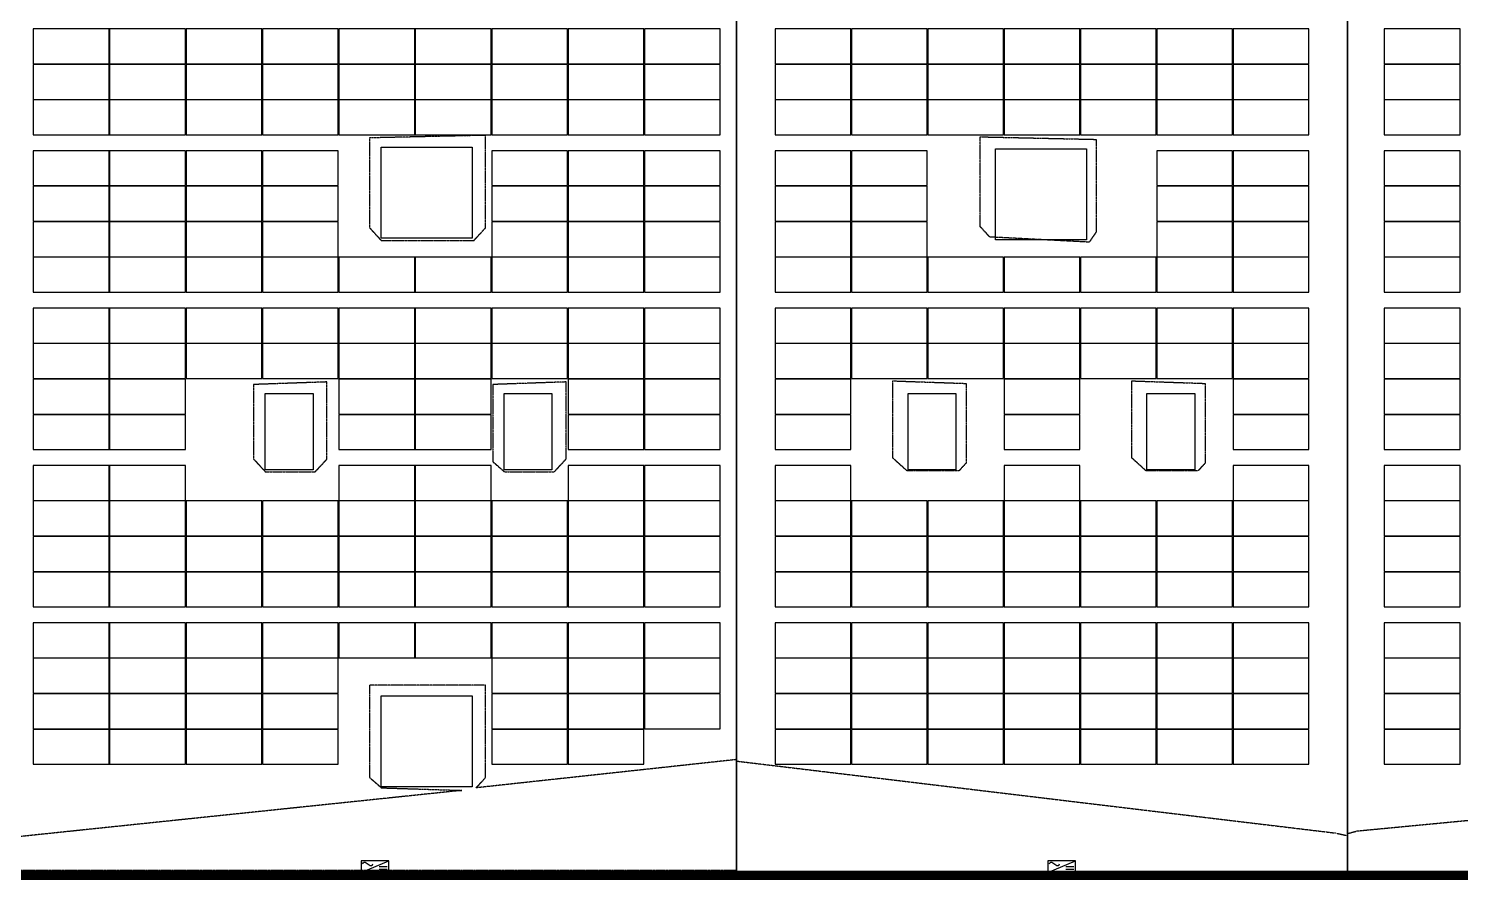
# Model space of a CAD drawing. Header units: millimetres. Extents: x -330863 to 383137, y -246038 to 314990.
# Drawn here: x -436 to 44547, y -129653 to -103141 of the extents above; entities that cross this region are included whole.
import ezdxf

# ---------------------------------------------------------------- set-up
doc = ezdxf.new("R2010")
doc.units = ezdxf.units.MM
doc.linetypes.add('DASHED', pattern=[1.524, 1.27, -0.254])
doc.linetypes.add('HIDDEN', pattern=[0.375, 0.25, -0.125])
for name, color, linetype in [('-建筑轮廓线', 7, 'Continuous'), ('GREEN', 85, 'Continuous'), ('单元区域外轮廓', 7, 'ByLayer'), ('屋脊线', 7, 'ByLayer'), ('组件', 7, 'ByLayer'), ('逆变器', 7, 'ByLayer'), ('阴影', 8, 'DASHED'), ('障碍物', 7, 'ByLayer')]:
    doc.layers.add(name, color=color, linetype=linetype)
doc.layers.add('X消防车道', color=6, linetype='HIDDEN', lineweight=18)

# ---------------------------------------------------------------- blocks, each defined once
blk = doc.blocks.new('*U0')
at = {"layer": '单元区域外轮廓', "color": 2}
for points in [[(-82800, -129651, 10100), (65100, -129651, 10100), (65100, -145849, 10100), (-82800, -145849, 10100)], [(-82800, -129651, 10700), (65100, -129651, 10700), (65100, -145849, 10700), (-82800, -145849, 10700)]]:
    blk.add_polyline3d(points, close=True, dxfattribs=at)
at = {"flags": 1}
for tag in ['unit_id', 'unit_name', 'parapet_height', 'ground_elevation', 'is_enable_parapet']:
    blk.add_attdef(tag, (0, 0), '', height=2.5, dxfattribs=at)
blk = doc.blocks.new('*U5')
at = {"layer": '单元区域外轮廓', "color": 2}
for points in [[(-88500, 145849, 10100), (88500, 145849, 10100), (88500, -93851, 10100), (64900, -93851, 10100), (64901, -129651, 10100), (-82500, -129651, 10100), (-82500, -112951, 10100), (-88500, -112951, 10100), (-88500, 145849, 10100)], [(-88500, 145849, 10600), (88500, 145849, 10600), (88500, -93851, 10600), (64900, -93851, 10600), (64901, -129651, 10600), (-82500, -129651, 10600), (-82500, -112951, 10600), (-88500, -112951, 10600), (-88500, 145849, 10600)]]:
    blk.add_polyline3d(points, close=True, dxfattribs=at)
at = {"flags": 1}
for tag in ['unit_id', 'unit_name', 'parapet_height', 'ground_elevation', 'is_enable_parapet']:
    blk.add_attdef(tag, (0, 0), '', height=2.5, dxfattribs=at)
blk = doc.blocks.new('*U6')
at = {"layer": '屋脊线', "color": 30}
for p, q in [((21804, -129651, 8900), (21800, 145849, 8900)), ((41004, -129651, 10100), (41000, 145849, 10100)), ((-796, -129651, 10100), (21804, -129651, 8900)), ((21804, -129651, 8900), (41004, -129651, 10100)), ((41004, -129651, 10100), (64901, -129651, 8900))]:
    blk.add_line(p, q, dxfattribs=at)
at = {"flags": 1}
for tag in ['unit_id', 'unit_name']:
    blk.add_attdef(tag, (0, 0), '', height=2.5, dxfattribs=at)
blk = doc.blocks.new('*U32', base_point=(43.5, 18.1))
at = {"color": 0}
for p, q in [((0, 0), (87, 36.1)), ((56.7, 18.2), (81.7, 18.2)), ((56.7, 9.6), (81.7, 9.6))]:
    blk.add_line(p, q, dxfattribs=at)
blk.add_lwpolyline([(0, 0), (87, 0), (87, 36.1), (0, 36.1)], close=True, dxfattribs=at)
blk.add_lwpolyline([(4.7, 27, -0.6815), (15.8, 30.2), (25.5, 23.7, 0.6815), (36.6, 27)], format="xyb", dxfattribs=at)
blk = doc.blocks.new('*U39', base_point=(43.5, 18.1))
at = {"color": 0}
for p, q in [((0, 0), (87, 36.1)), ((56.7, 18.2), (81.7, 18.2)), ((56.7, 9.6), (81.7, 9.6))]:
    blk.add_line(p, q, dxfattribs=at)
blk.add_lwpolyline([(0, 0), (87, 0), (87, 36.1), (0, 36.1)], close=True, dxfattribs=at)
blk.add_lwpolyline([(4.7, 27, -0.6815), (15.8, 30.2), (25.5, 23.7, 0.6815), (36.6, 27)], format="xyb", dxfattribs=at)
blk = doc.blocks.new('*U218')
at = {"layer": '障碍物', "color": 1}
blk.add_polyline3d([(7000, -114601, 10), (8500, -114601, 10), (8500, -117001, 10), (7000, -117001, 10)], close=True, dxfattribs=at)
at = {"flags": 1}
for tag in ['height', 'shape']:
    blk.add_attdef(tag, (0, 0), '', height=2.5, dxfattribs=at)
blk = doc.blocks.new('*U219')
at = {"layer": '障碍物', "color": 1}
blk.add_polyline3d([(14500, -114601, 10), (16000, -114601, 10), (16000, -117001, 10), (14500, -117001, 10)], close=True, dxfattribs=at)
at = {"flags": 1}
for tag in ['height', 'shape']:
    blk.add_attdef(tag, (0, 0), '', height=2.5, dxfattribs=at)
blk = doc.blocks.new('*U243')
at = {"layer": '障碍物', "color": 1}
blk.add_polyline3d([(10640, -106868, 10), (13500, -106868, 10), (13500, -109729, 10), (10640, -109729, 10)], close=True, dxfattribs=at)
at = {"flags": 1}
for tag in ['height', 'shape']:
    blk.add_attdef(tag, (0, 0), '', height=2.5, dxfattribs=at)
blk = doc.blocks.new('*U244')
at = {"layer": '障碍物', "color": 1}
blk.add_polyline3d([(10640, -124108, 10), (13500, -124108, 10), (13500, -126969, 10), (10640, -126969, 10)], close=True, dxfattribs=at)
at = {"flags": 1}
for tag in ['height', 'shape']:
    blk.add_attdef(tag, (0, 0), '', height=2.5, dxfattribs=at)
blk = doc.blocks.new('*U276')
at = {"layer": '障碍物', "color": 1}
blk.add_polyline3d([(27200, -114601, 10), (28700, -114601, 10), (28700, -117001, 10), (27200, -117001, 10)], close=True, dxfattribs=at)
at = {"flags": 1}
for tag in ['height', 'shape']:
    blk.add_attdef(tag, (0, 0), '', height=2.5, dxfattribs=at)
blk = doc.blocks.new('*U277')
at = {"layer": '障碍物', "color": 1}
blk.add_polyline3d([(34700, -114601, 10), (36200, -114601, 10), (36200, -117001, 10), (34700, -117001, 10)], close=True, dxfattribs=at)
at = {"flags": 1}
for tag in ['height', 'shape']:
    blk.add_attdef(tag, (0, 0), '', height=2.5, dxfattribs=at)
blk = doc.blocks.new('*U285')
at = {"layer": '障碍物', "color": 1}
blk.add_polyline3d([(29941, -106921, 10), (32802, -106921, 10), (32802, -109782, 10), (29941, -109782, 10)], close=True, dxfattribs=at)
at = {"flags": 1}
for tag in ['height', 'shape']:
    blk.add_attdef(tag, (0, 0), '', height=2.5, dxfattribs=at)
blk = doc.blocks.new('*U19')
at = {"layer": '组件', "color": 0}
blk.add_polyline3d([(0, 0, 0), (0, 109.6, 0), (-238.1, 109.6, 11.9), (-238.1, 0, 11.9)], close=True, dxfattribs=at)
at = {"flags": 1}
for tag in ['mounting-hole-spacing1', 'mounting-hole-spacing2', 'module-material', 'vmpo', 'voco', 'silicon-material', 'panel-length', 'panel-width', 'panel-height', 'userid', 'theme', 'note', 'name', 'pmax', 'company-name', 'id', 'impo', 'isco']:
    blk.add_attdef(tag, (0, 0), '', height=2.5, dxfattribs=at)
blk = doc.blocks.new('*U17')
at = {"layer": '组件', "color": 0}
blk.add_polyline3d([(0, 0, 0), (0, -109.6, 0), (237.9, -109.6, 14.9), (237.9, 0, 14.9)], close=True, dxfattribs=at)
at = {"flags": 1}
for tag in ['mounting-hole-spacing1', 'mounting-hole-spacing2', 'module-material', 'vmpo', 'voco', 'silicon-material', 'panel-length', 'panel-width', 'panel-height', 'userid', 'theme', 'note', 'name', 'pmax', 'company-name', 'id', 'impo', 'isco']:
    blk.add_attdef(tag, (0, 0), '', height=2.5, dxfattribs=at)
blk = doc.blocks.new('*U15')
at = {"layer": '组件', "color": 0}
blk.add_polyline3d([(0, 0, 0), (0, 109.6, 0), (-238.1, 109.6, 12.6), (-238.1, 0, 12.6)], close=True, dxfattribs=at)
at = {"flags": 1}
for tag in ['mounting-hole-spacing1', 'mounting-hole-spacing2', 'module-material', 'vmpo', 'voco', 'silicon-material', 'panel-length', 'panel-width', 'panel-height', 'userid', 'theme', 'note', 'name', 'pmax', 'company-name', 'id', 'impo', 'isco']:
    blk.add_attdef(tag, (0, 0), '', height=2.5, dxfattribs=at)

msp = doc.modelspace()

# ---------------------------------------------------------------- hatches: boundary and pattern name
at = {"layer": 'GREEN', "linetype": 'Continuous'}
h = msp.add_hatch(dxfattribs=at)
h.set_pattern_fill('GRASS', color=256, scale=500, angle=-31.4877626, style=0)
h.set_pattern_definition([(58.512237358, (-1970228605.7, -2547630754.4), (-329.70684437, 1372.03681315), [264.58066, -1731.01015]), (13.51223736, (-1970228605.7, -2547630754.4), (-329.7070691, 1372.0377483), [264.58066, -1146.51615]), (103.51223736, (-1970228605.7, -2547630754.4), (-1372.0377483, -329.7070691), [264.58066, -1146.51615])])
h.paths.add_polyline_path([(67800.001, -145848.75), (67800.001, -144298.75, 0.414213562), (67300.001, -143798.75), (65100.001, -143798.75), (65100.001, -145848.75), (43475.001, -145848.75), (43475.001, -149448.75), (77300.001, -149448.75), (77300.001, -109680.123, 0.182677982), (75800.001, -113648.8), (75800.001, -145848.75)])
at = {"layer": 'X消防车道'}
h = msp.add_hatch(dxfattribs=at)
h.set_pattern_fill('DOTS', color=8, scale=1000, angle=-31.487838)
h.set_pattern_definition([(328.51216202, (-1970228605.7, -2547630934.4), (1506.0502845, 939.1527315), [0, -1587.5])])
h.paths.add_polyline_path([(-93210.319, -143669.982, 0.388696348), (-80260.509, -155528.75), (-29868.25, -155528.75, 0.072993423), (-27282.119, -155149.186), (-24812.542, -154408.313, -0.072993423), (-22226.411, -154028.75), (83399.933, -154028.75, -0.414215405), (92400, -163028.739), (92400.012, -173021.711), (96400.012, -173176.258), (96400, -163028.734, 0.414220327), (83399.684, -150028.75), (-22813.487, -150028.75, 0.072993423), (-25399.617, -150408.313), (-27869.195, -151149.186, -0.072993423), (-30455.326, -151528.75), (-80260.509, -151528.75, -0.388697685), (-89225.766, -143318.792), (-114666.763, 145381.208, -0.440198268), (-105701.506, 155171.25), (85999.681, 155171.25, -0.414210993), (94999.681, 146171.329, -0.141448111), (96999.681, 153099.453, 0.257670399), (85999.52, 159171.25), (-105701.603, 159171.25, 0.440196051), (-118651.322, 145030.079)])

# ---------------------------------------------------------------- linework, layer by layer
at = {"layer": '-建筑轮廓线', "const_width": 300, "elevation": 10100}
msp.add_lwpolyline([(65100.001, -129748.75), (-82499.999, -129748.75)], dxfattribs=at)
at = {"layer": '单元区域外轮廓', "elevation": 10100}
msp.add_lwpolyline([(-88500, 145848.75), (88500, 145848.75), (88500, -93851.25), (64900, -93851.25), (64900.605, -129651.253), (-82500.002, -129651.239), (-82500.002, -112951.25), (-88500, -112951.25), (-88500, 145848.75)], dxfattribs=at)
msp.add_lwpolyline([(-82799.999, -129651.247), (65100.003, -129651.247), (65100.003, -145848.75), (-82799.999, -145848.75)], close=True, dxfattribs=at)
at = {"layer": '屋脊线', "color": 30, "elevation": 8900}
msp.add_lwpolyline([(21800.287, 145848.75), (21804.488, -129651.249)], dxfattribs=at)
at = {"layer": '屋脊线', "color": 2, "elevation": 10100}
msp.add_lwpolyline([(41000.287, 145848.75), (41004.488, -129651.251)], dxfattribs=at)
at = {"layer": '阴影', "linetype": 'DASHED'}
for points in [[(64846.191, -129642.422, 8903.912), (41006.523, -129642.441, 10100.897), (41006.523, -128431.65, 10100.897), (41304.521, -128350.938, 10085.932), (61568.232, -126413.672, 9068.479), (61568.203, -90735.986, 9068.312), (64771.66, -90413.125, 8907.444), (64846.191, -129642.422, 8903.912)], [(10276.517, -106574.551, 9513.086), (10276.561, -109399.717, 9513.085), (10648.425, -109803.311, 9493.341), (13548.923, -109803.271, 9339.332), (13920.775, -109399.668, 9319.588), (13920.731, -106493.779, 9319.587), (10276.517, -106574.551, 9513.086)], [(29464.729, -106540.869, 9379.787), (33108.813, -106621.523, 9607.543), (33108.86, -109527.412, 9607.542), (32885.757, -109850.293, 9593.598), (29762.253, -109688.906, 9398.38), (29464.773, -109366.035, 9379.786), (29464.729, -106540.869, 9379.787)], [(6632.421, -114323.643, 9706.584), (6632.455, -116664.502, 9706.584), (7004.322, -117068.086, 9686.84), (8566.127, -117068.066, 9603.912), (8937.98, -116664.463, 9584.167), (8937.943, -114242.891, 9584.166), (6632.421, -114323.643, 9706.584)], [(14143.965, -114323.535, 9307.741), (14144.003, -116745.117, 9307.74), (14515.865, -117067.988, 9287.996), (16077.673, -117067.959, 9205.068), (16449.525, -116664.365, 9185.323), (16449.486, -114242.783, 9185.323), (14143.965, -114323.535, 9307.741)], [(26713.188, -114209.229, 9207.808), (29018.633, -114289.902, 9351.898), (29018.672, -116792.197, 9351.899), (28795.566, -117034.355, 9337.955), (27159.448, -117034.385, 9235.697), (26713.228, -116630.801, 9207.809), (26713.188, -114209.229, 9207.808)], [(34224.468, -114209.102, 9677.263), (36529.907, -114289.785, 9821.353), (36529.944, -116792.08, 9821.353), (36306.843, -117034.238, 9807.409), (34670.723, -117034.268, 9705.151), (34224.502, -116630.674, 9677.263), (34224.468, -114209.102, 9677.263)], [(-730.165, -128530.322, 10097.529), (-730.147, -129579.678, 10097.529), (21804.487, -129579.355, 8901), (21804.434, -126108.438, 8901), (13623.557, -126996.455, 9335.383), (13921.039, -126673.574, 9319.587), (13920.994, -123767.686, 9319.587), (10276.78, -123767.734, 9513.085), (10276.825, -126673.633, 9513.086), (10648.687, -126996.504, 9493.34), (13177.328, -127077.188, 9359.077), (-730.165, -128530.322, 10097.529)], [(21805.015, -126155.732, 8901.036), (40620.422, -128415.557, 10076.997), (40992.266, -128496.26, 10100.237), (40992.285, -129626.338, 10100.237), (21805.068, -129626.66, 8901.036), (21805.015, -126155.732, 8901.036)]]:
    msp.add_polyline3d(points, close=True, dxfattribs=at)
at = {"layer": '障碍物', "elevation": 10300}
for points in [[(10639.869, -106868.002), (13500.377, -106868.002), (13500.377, -109728.511), (10639.869, -109728.511)], [(29941.37, -106921), (32801.879, -106921), (32801.879, -109781.508), (29941.37, -109781.508)], [(10639.869, -124108.003), (13500.377, -124108.003), (13500.377, -126968.511), (10639.869, -126968.511)]]:
    msp.add_lwpolyline(points, close=True, dxfattribs=at)
at = {"layer": '障碍物', "color": 4, "elevation": 10300}
for points in [[(7000, -114601.25), (8500, -114601.25), (8500, -117001.25), (7000, -117001.25)], [(14500, -114601.25), (16000, -114601.25), (16000, -117001.25), (14500, -117001.25)], [(27199.974, -114601.25), (28699.974, -114601.25), (28699.974, -117001.25), (27199.974, -117001.25)], [(34700, -114601.25), (36200, -114601.25), (36200, -117001.25), (34700, -117001.25)]]:
    msp.add_lwpolyline(points, close=True, dxfattribs=at)

# ---------------------------------------------------------------- block references
at = {"layer": '单元区域外轮廓'}
for name in ['*U5', '*U0']:
    msp.add_blockref(name, (0, 0), dxfattribs=at)
at = {"layer": '屋脊线'}
msp.add_blockref('*U6', (0, 0), dxfattribs=at)
at = {"layer": '组件', "color": 5, "xscale": 10, "yscale": 10, "zscale": 10}
for name, p in [('*U15', (2090.255, -104247.25, 10046.755)), ('*U15', (4490.872, -104247.25, 9919.288)), ('*U15', (6891.489, -104247.25, 9791.822)), ('*U15', (9292.106, -104247.25, 9664.356)), ('*U15', (11692.723, -104247.25, 9536.889)), ('*U15', (14093.34, -104247.25, 9409.423)), ('*U15', (16493.957, -104247.25, 9281.956)), ('*U15', (18894.574, -104247.25, 9154.49)), ('*U15', (21295.19, -104247.25, 9027.024)), ('*U17', (23014.799, -103151.3, 9075.671)), ('*U17', (25414.108, -103151.3, 9225.628)), ('*U17', (27813.417, -103151.3, 9375.584)), ('*U17', (30212.726, -103151.3, 9525.541)), ('*U17', (32612.035, -103151.3, 9675.498)), ('*U17', (35011.344, -103151.3, 9825.455)), ('*U17', (37410.653, -103151.3, 9975.412)), ('*U19', (44537.016, -104247.3, 10022.798)), ('*U15', (2090.255, -105363.25, 10046.755)), ('*U15', (4490.872, -105363.25, 9919.288)), ('*U15', (6891.489, -105363.25, 9791.822)), ('*U15', (9292.106, -105363.25, 9664.356)), ('*U15', (11692.723, -105363.25, 9536.889)), ('*U15', (14093.34, -105363.25, 9409.423)), ('*U15', (16493.957, -105363.25, 9281.956)), ('*U15', (18894.574, -105363.25, 9154.49)), ('*U15', (21295.19, -105363.25, 9027.024)), ('*U17', (23014.799, -104267.3, 9075.671)), ('*U17', (25414.108, -104267.3, 9225.628)), ('*U17', (27813.417, -104267.3, 9375.584)), ('*U17', (30212.726, -104267.3, 9525.541)), ('*U17', (32612.035, -104267.3, 9675.498)), ('*U17', (35011.344, -104267.3, 9825.455)), ('*U17', (37410.653, -104267.3, 9975.412)), ('*U19', (44537.016, -105363.3, 10022.798)), ('*U15', (2090.255, -106479.25, 10046.755)), ('*U15', (4490.872, -106479.25, 9919.288)), ('*U15', (6891.489, -106479.25, 9791.822)), ('*U15', (9292.106, -106479.25, 9664.356)), ('*U15', (11692.723, -106479.25, 9536.889)), ('*U15', (14093.34, -106479.25, 9409.423)), ('*U15', (16493.957, -106479.25, 9281.956)), ('*U15', (18894.574, -106479.25, 9154.49)), ('*U15', (21295.19, -106479.25, 9027.024)), ('*U17', (23014.799, -105383.3, 9075.671)), ('*U17', (25414.108, -105383.3, 9225.628)), ('*U17', (27813.417, -105383.3, 9375.584)), ('*U17', (30212.726, -105383.3, 9525.541)), ('*U17', (32612.035, -105383.3, 9675.498)), ('*U17', (35011.344, -105383.3, 9825.455)), ('*U17', (37410.653, -105383.3, 9975.412)), ('*U19', (44537.016, -106479.3, 10022.798)), ('*U15', (2090.255, -108075.25, 10046.759)), ('*U15', (4490.872, -108075.25, 9919.292)), ('*U15', (6891.489, -108075.25, 9791.826)), ('*U15', (9292.106, -108075.25, 9664.36)), ('*U15', (16493.957, -108075.25, 9281.96)), ('*U15', (18894.574, -108075.25, 9154.494)), ('*U15', (21295.19, -108075.25, 9027.028)), ('*U17', (23014.799, -106979.3, 9075.666)), ('*U17', (25414.108, -106979.3, 9225.623)), ('*U17', (35011.344, -106979.3, 9825.45)), ('*U17', (37410.653, -106979.3, 9975.407)), ('*U19', (44537.016, -108075.3, 10022.802)), ('*U15', (2090.255, -109191.25, 10046.759)), ('*U15', (4490.872, -109191.25, 9919.292)), ('*U15', (6891.489, -109191.25, 9791.826)), ('*U15', (9292.106, -109191.25, 9664.36)), ('*U15', (16493.957, -109191.25, 9281.96)), ('*U15', (18894.574, -109191.25, 9154.494)), ('*U15', (21295.19, -109191.25, 9027.028)), ('*U17', (23014.799, -108095.3, 9075.666)), ('*U17', (25414.108, -108095.3, 9225.623)), ('*U17', (35011.344, -108095.3, 9825.45)), ('*U17', (37410.653, -108095.3, 9975.407)), ('*U19', (44537.016, -109191.3, 10022.802)), ('*U15', (2090.255, -110307.25, 10046.759)), ('*U15', (4490.872, -110307.25, 9919.292)), ('*U15', (6891.489, -110307.25, 9791.826)), ('*U15', (9292.106, -110307.25, 9664.36)), ('*U15', (16493.957, -110307.25, 9281.96)), ('*U15', (18894.574, -110307.25, 9154.494)), ('*U15', (21295.19, -110307.25, 9027.028)), ('*U17', (23014.799, -109211.3, 9075.666)), ('*U17', (25414.108, -109211.3, 9225.623)), ('*U17', (35011.344, -109211.3, 9825.45)), ('*U17', (37410.653, -109211.3, 9975.407)), ('*U19', (44537.016, -110307.3, 10022.802)), ('*U15', (2090.255, -111423.25, 10046.759)), ('*U15', (4490.872, -111423.25, 9919.292)), ('*U15', (6891.489, -111423.25, 9791.826)), ('*U15', (9292.106, -111423.25, 9664.36)), ('*U15', (11692.723, -111423.25, 9536.893)), ('*U15', (14093.34, -111423.25, 9409.427)), ('*U15', (16493.957, -111423.25, 9281.96)), ('*U15', (18894.574, -111423.25, 9154.494)), ('*U15', (21295.19, -111423.25, 9027.028)), ('*U17', (23014.799, -110327.3, 9075.666)), ('*U17', (25414.108, -110327.3, 9225.623)), ('*U17', (27813.417, -110327.3, 9375.58)), ('*U17', (30212.726, -110327.3, 9525.536)), ('*U17', (32612.035, -110327.3, 9675.493)), ('*U17', (35011.344, -110327.3, 9825.45)), ('*U17', (37410.653, -110327.3, 9975.407)), ('*U19', (44537.016, -111423.3, 10022.802)), ('*U15', (2090.255, -113019.25, 10046.763)), ('*U15', (4490.872, -113019.25, 9919.296)), ('*U15', (6891.489, -113019.25, 9791.83)), ('*U15', (9292.106, -113019.25, 9664.364)), ('*U15', (11692.723, -113019.25, 9536.897)), ('*U15', (14093.34, -113019.25, 9409.431)), ('*U15', (16493.957, -113019.25, 9281.964)), ('*U15', (18894.574, -113019.25, 9154.498)), ('*U15', (21295.19, -113019.25, 9027.032)), ('*U17', (23014.799, -111923.3, 9075.661)), ('*U17', (25414.108, -111923.3, 9225.618)), ('*U17', (27813.417, -111923.3, 9375.575)), ('*U17', (30212.726, -111923.3, 9525.532)), ('*U17', (32612.035, -111923.3, 9675.489)), ('*U17', (35011.344, -111923.3, 9825.445)), ('*U17', (37410.653, -111923.3, 9975.402)), ('*U19', (44537.016, -113019.3, 10022.805)), ('*U15', (2090.255, -114135.25, 10046.763)), ('*U15', (4490.872, -114135.25, 9919.296)), ('*U15', (6891.489, -114135.25, 9791.83)), ('*U15', (9292.106, -114135.25, 9664.364)), ('*U15', (11692.723, -114135.25, 9536.897)), ('*U15', (14093.34, -114135.25, 9409.431)), ('*U15', (16493.957, -114135.25, 9281.964)), ('*U15', (18894.574, -114135.25, 9154.498)), ('*U15', (21295.19, -114135.25, 9027.032)), ('*U17', (23014.799, -113039.3, 9075.661)), ('*U17', (25414.108, -113039.3, 9225.618)), ('*U17', (27813.417, -113039.3, 9375.575)), ('*U17', (30212.726, -113039.3, 9525.532)), ('*U17', (32612.035, -113039.3, 9675.489)), ('*U17', (35011.344, -113039.3, 9825.445)), ('*U17', (37410.653, -113039.3, 9975.402)), ('*U19', (44537.016, -114135.3, 10022.805)), ('*U15', (2090.255, -115251.25, 10046.763)), ('*U15', (4490.872, -115251.25, 9919.296)), ('*U15', (11692.723, -115251.25, 9536.897)), ('*U15', (14093.34, -115251.25, 9409.431)), ('*U15', (18894.574, -115251.25, 9154.498)), ('*U15', (21295.19, -115251.25, 9027.032)), ('*U17', (23014.799, -114155.3, 9075.661)), ('*U17', (30212.726, -114155.3, 9525.532)), ('*U17', (37410.653, -114155.3, 9975.402)), ('*U19', (44537.016, -115251.3, 10022.805)), ('*U15', (2090.255, -116367.25, 10046.763)), ('*U15', (4490.872, -116367.25, 9919.296)), ('*U15', (11692.723, -116367.25, 9536.897)), ('*U15', (14093.34, -116367.25, 9409.431)), ('*U15', (18894.574, -116367.25, 9154.498)), ('*U15', (21295.19, -116367.25, 9027.032)), ('*U17', (23014.799, -115271.3, 9075.661)), ('*U17', (30212.726, -115271.3, 9525.532)), ('*U17', (37410.653, -115271.3, 9975.402)), ('*U19', (44537.016, -116367.3, 10022.805)), ('*U15', (2090.255, -117963.25, 10046.767)), ('*U15', (4490.872, -117963.25, 9919.3)), ('*U15', (11692.723, -117963.25, 9536.901)), ('*U15', (14093.34, -117963.25, 9409.435)), ('*U15', (18894.574, -117963.25, 9154.502)), ('*U15', (21295.19, -117963.25, 9027.036)), ('*U17', (23014.799, -116867.3, 9075.657)), ('*U17', (30212.726, -116867.3, 9525.527)), ('*U17', (37410.653, -116867.3, 9975.397)), ('*U19', (44537.016, -117963.3, 10022.809)), ('*U15', (2090.255, -119079.25, 10046.767)), ('*U15', (4490.872, -119079.25, 9919.3)), ('*U15', (6891.489, -119079.25, 9791.834)), ('*U15', (9292.106, -119079.25, 9664.368)), ('*U15', (11692.723, -119079.25, 9536.901)), ('*U15', (14093.34, -119079.25, 9409.435)), ('*U15', (16493.957, -119079.25, 9281.968)), ('*U15', (18894.574, -119079.25, 9154.502)), ('*U15', (21295.19, -119079.25, 9027.036)), ('*U17', (23014.799, -117983.3, 9075.657)), ('*U17', (25414.108, -117983.3, 9225.613)), ('*U17', (27813.417, -117983.3, 9375.57)), ('*U17', (30212.726, -117983.3, 9525.527)), ('*U17', (32612.035, -117983.3, 9675.484)), ('*U17', (35011.344, -117983.3, 9825.441)), ('*U17', (37410.653, -117983.3, 9975.397)), ('*U19', (44537.016, -119079.3, 10022.809)), ('*U15', (2090.255, -120195.25, 10046.767)), ('*U15', (4490.872, -120195.25, 9919.3)), ('*U15', (6891.489, -120195.25, 9791.834)), ('*U15', (9292.106, -120195.25, 9664.368)), ('*U15', (11692.723, -120195.25, 9536.901)), ('*U15', (14093.34, -120195.25, 9409.435)), ('*U15', (16493.957, -120195.25, 9281.968)), ('*U15', (18894.574, -120195.25, 9154.502)), ('*U15', (21295.19, -120195.25, 9027.036)), ('*U17', (23014.799, -119099.3, 9075.657)), ('*U17', (25414.108, -119099.3, 9225.613)), ('*U17', (27813.417, -119099.3, 9375.57)), ('*U17', (30212.726, -119099.3, 9525.527)), ('*U17', (32612.035, -119099.3, 9675.484)), ('*U17', (35011.344, -119099.3, 9825.441)), ('*U17', (37410.653, -119099.3, 9975.397)), ('*U19', (44537.016, -120195.3, 10022.809)), ('*U15', (2090.255, -121311.25, 10046.767)), ('*U15', (4490.872, -121311.25, 9919.3)), ('*U15', (6891.489, -121311.25, 9791.834)), ('*U15', (9292.106, -121311.25, 9664.368)), ('*U15', (11692.723, -121311.25, 9536.901)), ('*U15', (14093.34, -121311.25, 9409.435)), ('*U15', (16493.957, -121311.25, 9281.968)), ('*U15', (18894.574, -121311.25, 9154.502)), ('*U15', (21295.19, -121311.25, 9027.036)), ('*U17', (23014.799, -120215.3, 9075.657)), ('*U17', (25414.108, -120215.3, 9225.613)), ('*U17', (27813.417, -120215.3, 9375.57)), ('*U17', (30212.726, -120215.3, 9525.527)), ('*U17', (32612.035, -120215.3, 9675.484)), ('*U17', (35011.344, -120215.3, 9825.441)), ('*U17', (37410.653, -120215.3, 9975.397)), ('*U19', (44537.016, -121311.3, 10022.809)), ('*U15', (2090.255, -122907.25, 10046.771)), ('*U15', (4490.872, -122907.25, 9919.304)), ('*U15', (6891.489, -122907.25, 9791.838)), ('*U15', (9292.106, -122907.25, 9664.372)), ('*U15', (11692.723, -122907.25, 9536.905)), ('*U15', (14093.34, -122907.25, 9409.439)), ('*U15', (16493.957, -122907.25, 9281.972)), ('*U15', (18894.574, -122907.25, 9154.506)), ('*U15', (21295.19, -122907.25, 9027.04)), ('*U17', (23014.799, -121811.3, 9075.652)), ('*U17', (25414.108, -121811.3, 9225.609)), ('*U17', (27813.417, -121811.3, 9375.566)), ('*U17', (30212.726, -121811.3, 9525.522)), ('*U17', (32612.035, -121811.3, 9675.479)), ('*U17', (35011.344, -121811.3, 9825.436)), ('*U17', (37410.653, -121811.3, 9975.393)), ('*U19', (44537.016, -122907.3, 10022.813)), ('*U15', (2090.255, -124023.25, 10046.771)), ('*U15', (4490.872, -124023.25, 9919.304)), ('*U15', (6891.489, -124023.25, 9791.838)), ('*U15', (9292.106, -124023.25, 9664.372)), ('*U15', (16493.957, -124023.25, 9281.972)), ('*U15', (18894.574, -124023.25, 9154.506)), ('*U15', (21295.19, -124023.25, 9027.04)), ('*U17', (23014.799, -122927.3, 9075.652)), ('*U17', (25414.108, -122927.3, 9225.609)), ('*U17', (27813.417, -122927.3, 9375.566)), ('*U17', (30212.726, -122927.3, 9525.522)), ('*U17', (32612.035, -122927.3, 9675.479)), ('*U17', (35011.344, -122927.3, 9825.436)), ('*U17', (37410.653, -122927.3, 9975.393)), ('*U19', (44537.016, -124023.3, 10022.813)), ('*U15', (2090.255, -125139.25, 10046.771)), ('*U15', (4490.872, -125139.25, 9919.304)), ('*U15', (6891.489, -125139.25, 9791.838)), ('*U15', (9292.106, -125139.25, 9664.372)), ('*U15', (16493.957, -125139.25, 9281.972)), ('*U15', (18894.574, -125139.25, 9154.506)), ('*U15', (21295.19, -125139.25, 9027.04)), ('*U17', (23014.799, -124043.3, 9075.652)), ('*U17', (25414.108, -124043.3, 9225.609)), ('*U17', (27813.417, -124043.3, 9375.566)), ('*U17', (30212.726, -124043.3, 9525.522)), ('*U17', (32612.035, -124043.3, 9675.479)), ('*U17', (35011.344, -124043.3, 9825.436)), ('*U17', (37410.653, -124043.3, 9975.393)), ('*U19', (44537.016, -125139.3, 10022.813)), ('*U15', (2090.255, -126255.25, 10046.771)), ('*U15', (4490.872, -126255.25, 9919.304)), ('*U15', (6891.489, -126255.25, 9791.838)), ('*U15', (9292.106, -126255.25, 9664.372)), ('*U15', (16493.957, -126255.25, 9281.972)), ('*U15', (18894.574, -126255.25, 9154.506)), ('*U17', (23014.799, -125159.3, 9075.652)), ('*U17', (25414.108, -125159.3, 9225.609)), ('*U17', (27813.417, -125159.3, 9375.566)), ('*U17', (30212.726, -125159.3, 9525.522)), ('*U17', (32612.035, -125159.3, 9675.479)), ('*U17', (35011.344, -125159.3, 9825.436)), ('*U17', (37410.653, -125159.3, 9975.393)), ('*U19', (44537.016, -126255.3, 10022.813))]:
    msp.add_blockref(name, p, dxfattribs=at)
at = {"layer": '逆变器', "xscale": 10, "yscale": 10, "zscale": 10}
for name, p, rotation in [('*U32', (10446.24, -129470.748, 10071.093), 359.9999943454496), ('*U39', (32021.105, -129470.75, 10106.539), 359.9999943437496)]:
    msp.add_blockref(name, p, dxfattribs=dict(at, rotation=rotation))
at = {"layer": '障碍物'}
for name in ['*U243', '*U285', '*U218', '*U219', '*U276', '*U277', '*U244']:
    msp.add_blockref(name, (0, 0), dxfattribs=at)

doc.saveas('drawing.dxf')
